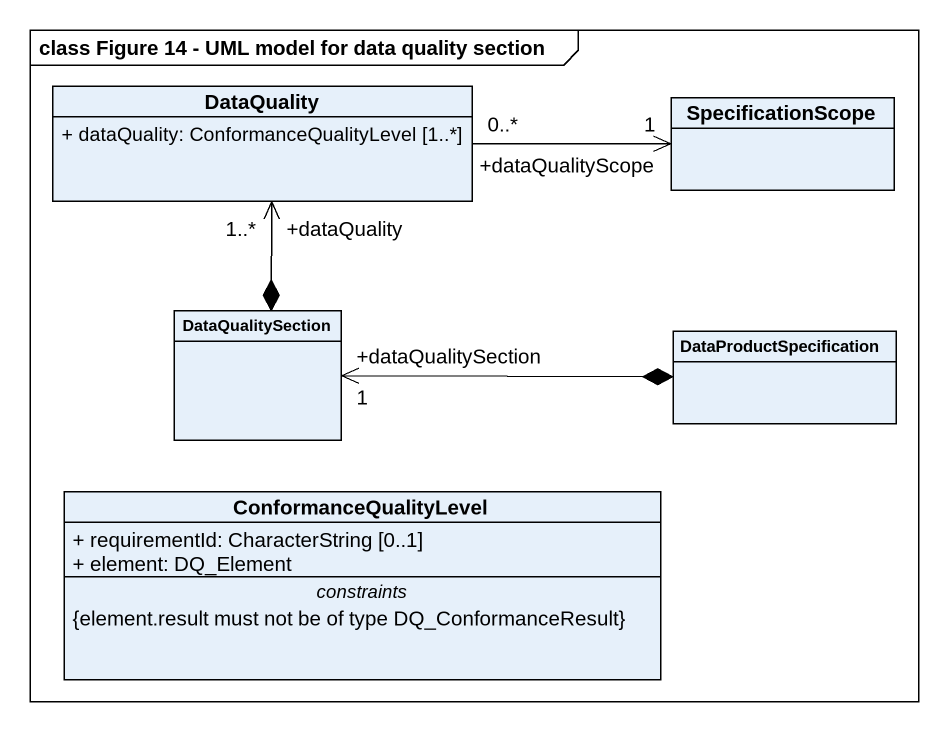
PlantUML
@startuml
mainframe class Figure 14 - UML model for data quality section
hide circle
hide empty members
skinparam classAttributeIconSize 0
class DataQuality {
  + dataQuality: ConformanceQualityLevel [1..*]
}
class SpecificationScope
class DataQualitySection
class DataProductSpecification
class ConformanceQualityLevel {
  + requirementId: CharacterString [0..1]
  + element: DQ_Element
  -- constraints --
  {element.result must not be of type DQ_ConformanceResult}
}
DataQuality "0..*" -right-> "+dataQualityScope\n1" SpecificationScope
DataQualitySection *-up-> "+dataQuality\n1..*" DataQuality
DataQualitySection "+dataQualitySection\n1" <-right-* DataProductSpecification
@enduml
